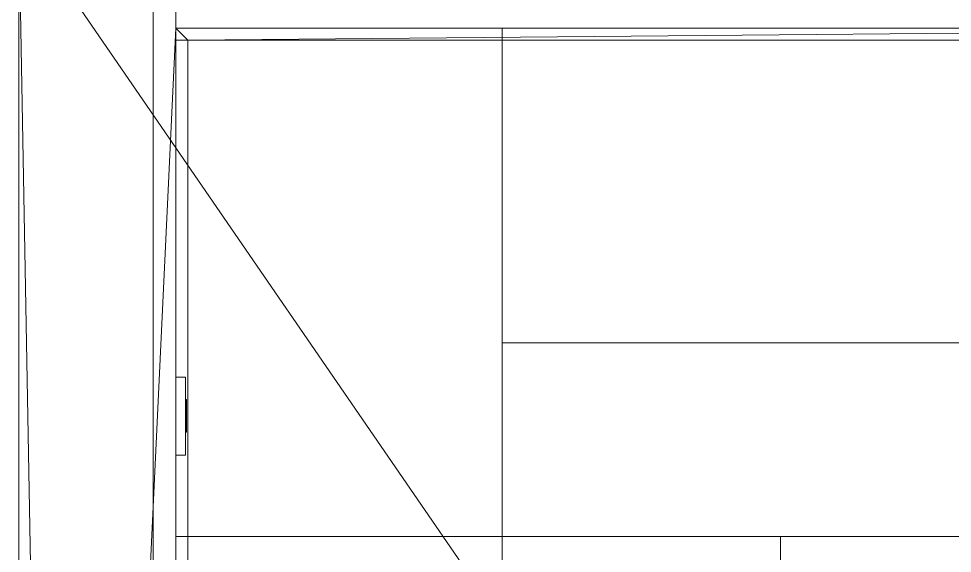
# Model space of a CAD drawing. Header units: inches. Extents: x -97 to 314, y -593 to 0.
# Drawn here: x -96 to -57.39, y -109.2 to -87.11 of the extents above; entities that cross this region are included whole.
import ezdxf

# ---------------------------------------------------------------- set-up
doc = ezdxf.new("R2010")
doc.units = ezdxf.units.IN
doc.header["$MEASUREMENT"] = 0
for name, color, linetype, lineweight in [('A-FLOR', 192, 'Continuous', 13), ('A-ROOF', 132, 'Continuous', 13), ('A-WALL', 113, 'Continuous', 13), ('E-ELEC-FIXT', 91, 'Continuous', 9), ('Q-CASE', 31, 'Continuous', 9), ('Q-SPCQ', 91, 'Continuous', 9)]:
    doc.layers.add(name, color=color, linetype=linetype, lineweight=lineweight)

# ---------------------------------------------------------------- blocks, each defined once
blk = doc.blocks.new('Roof_5_9_-1 - Roof_5_9_-1-697546-_3D_')
at = {"layer": 'A-ROOF'}
mesh = blk.add_polyface(dxfattribs=at)
corners = [(-90.443, -326.5, 98.898), (-90.443, -83, 98.898), (-96, -83, 98.898), (-96, -326.5, 98.898)]
mesh.append_faces([[corners[k] for k in face] for face in [(0, 1, 2, 3)]])
mesh = blk.add_polyface(dxfattribs=at)
corners = [(-96, -326.5, 98.898), (-96, -83, 98.898), (-96, -83, 93), (-96, -326.5, 93)]
mesh.append_faces([[corners[k] for k in face] for face in [(0, 1, 2, 3)]])
mesh = blk.add_polyface(dxfattribs=at)
corners = [(-96, -326.5, 93), (-96, -83, 93), (-89.5, -83, 93), (-89.5, -326.5, 93)]
mesh.append_faces([[corners[k] for k in face] for face in [(0, 1, 2, 3)]])
mesh = blk.add_polyface(dxfattribs=at)
corners = [(73.517, -326.5, 152.714), (73.517, -83, 152.714), (-90.443, -83, 98.898), (-90.443, -326.5, 98.898)]
mesh.append_faces([[corners[k] for k in face] for face in [(0, 1, 2, 3)]])
mesh = blk.add_polyface(dxfattribs=at)
corners = [(73.5, -326.5, 146.5), (-89.5, -326.5, 93), (-89.5, -83, 93), (0, -83, 122.376), (0, -90.266, 122.376), (1.902, -91.5, 123), (73.5, -91.5, 146.5), (11.972, -84.967, 126.305), (8.941, -83, 125.31), (11.972, -83, 126.305)]
mesh.append_faces([[corners[k] for k in face] for face in [(9, 7, 8)]])
mesh.append_faces([[corners[k] for k in face] for face in [(1, 5, 0)]], dxfattribs={"vtx0": -1, "vtx1": -1})
mesh.append_faces([[corners[k] for k in face] for face in [(2, 4, 5), (5, 1, 2)]], dxfattribs={"vtx0": -1, "vtx2": -1})
mesh.append_faces([[corners[k] for k in face] for face in [(6, 0, 5)]], dxfattribs={"vtx1": -1})
mesh.append_faces([[corners[k] for k in face] for face in [(2, 3, 4)]], dxfattribs={"vtx2": -1})
blk = doc.blocks.new('Specialty Equipment 3 - Specialty Equipment 3-745436-_3D_')
at = {"layer": 'Q-SPCQ'}
mesh = blk.add_polyface(dxfattribs=at)
corners = [(-89.5, -108.5, 36), (-89.5, -108.5), (-89.5, -140.5), (-89.5, -140.5, 36)]
mesh.append_faces([[corners[k] for k in face] for face in [(0, 1, 2, 3)]])
mesh = blk.add_polyface(dxfattribs=at)
corners = [(-64.5, -140.5), (-89.5, -140.5), (-89.5, -108.5), (-64.5, -108.5)]
mesh.append_faces([[corners[k] for k in face] for face in [(0, 1, 2, 3)]])
mesh = blk.add_polyface(dxfattribs=at)
corners = [(-64.5, -108.5), (-89.5, -108.5), (-89.5, -108.5, 36), (-64.5, -108.5, 36)]
mesh.append_faces([[corners[k] for k in face] for face in [(0, 1, 2, 3)]])
mesh = blk.add_polyface(dxfattribs=at)
corners = [(-64.5, -108.5, 36), (-89.5, -108.5, 36), (-89.5, -140.5, 36), (-64.5, -140.5, 36)]
mesh.append_faces([[corners[k] for k in face] for face in [(0, 1, 2, 3)]])
mesh = blk.add_polyface(dxfattribs=at)
corners = [(-64.5, -140.5), (-64.5, -108.5), (-64.5, -108.5, 36), (-64.5, -140.5, 36)]
mesh.append_faces([[corners[k] for k in face] for face in [(0, 1, 2, 3)]])
mesh = blk.add_polyface(dxfattribs=at)
corners = [(-64.5, -140.5, 36), (-89.5, -140.5, 36), (-89.5, -140.5), (-64.5, -140.5)]
mesh.append_faces([[corners[k] for k in face] for face in [(0, 1, 2, 3)]])
blk = doc.blocks.new('Casework 3 - Casework 3-745459-_3D_')
at = {"layer": 'Q-CASE'}
blk.add_line((-44, -108.5, 28), (-64.5, -108.5, 28), dxfattribs=at)
mesh = blk.add_polyface(dxfattribs=at)
corners = [(-34, -87.5, 36), (-89.5, -87.5, 36), (-89.5, -108.5, 36), (-34, -108.5, 36)]
mesh.append_faces([[corners[k] for k in face] for face in [(0, 1, 2, 3)]])
mesh = blk.add_polyface(dxfattribs=at)
corners = [(-89.5, -108.5, 34), (-89.5, -87.5, 34), (-34, -87.5, 34), (-34, -108.5, 34)]
mesh.append_faces([[corners[k] for k in face] for face in [(0, 1, 2, 3)]])
mesh = blk.add_polyface(dxfattribs=at)
corners = [(-34, -87.5, 36), (-34, -87.5, 34), (-89.5, -87.5, 34), (-89.5, -87.5, 36)]
mesh.append_faces([[corners[k] for k in face] for face in [(0, 1, 2, 3)]])
mesh = blk.add_polyface(dxfattribs=at)
corners = [(-89.5, -87.5, 36), (-89.5, -87.5, 34), (-89.5, -108.5, 34), (-89.5, -108.5, 36)]
mesh.append_faces([[corners[k] for k in face] for face in [(0, 1, 2, 3)]])
mesh = blk.add_polyface(dxfattribs=at)
corners = [(-34, -108.5, 34), (-34, -87.5, 34), (-89.5, -87.5, 34), (-89.5, -108.5, 34)]
mesh.append_faces([[corners[k] for k in face] for face in [(0, 1, 2, 3)]])
mesh = blk.add_polyface(dxfattribs=at)
corners = [(-89.5, -87.5), (-34, -87.5), (-34, -108.5), (-89.5, -108.5)]
mesh.append_faces([[corners[k] for k in face] for face in [(0, 1, 2, 3)]])
mesh = blk.add_polyface(dxfattribs=at)
corners = [(-34, -87.5, 34), (-34, -87.5), (-89.5, -87.5), (-89.5, -87.5, 34)]
mesh.append_faces([[corners[k] for k in face] for face in [(0, 1, 2, 3)]])
mesh = blk.add_polyface(dxfattribs=at)
corners = [(-89.5, -87.5, 34), (-89.5, -87.5), (-89.5, -108.5), (-89.5, -108.5, 34)]
mesh.append_faces([[corners[k] for k in face] for face in [(0, 1, 2, 3)]])
mesh = blk.add_polyface(dxfattribs=at)
corners = [(-89.5, -108.5, 36), (-89.5, -108.5, 34), (-34, -108.5, 34), (-34, -108.5, 36)]
mesh.append_faces([[corners[k] for k in face] for face in [(0, 1, 2, 3)]])
mesh = blk.add_polyface(dxfattribs=at)
corners = [(-89.5, -108.5, 34), (-89.5, -108.5), (-34, -108.5), (-34, -108.5, 34)]
mesh.append_faces([[corners[k] for k in face] for face in [(0, 1, 2, 3)]])
blk = doc.blocks.new('Casework 4 - Casework 4-745478-_3D_')
at = {"layer": 'Q-CASE'}
mesh = blk.add_polyface(dxfattribs=at)
corners = [(-76, -87.5, 54), (-76, -87.5, 83), (-34, -87.5, 83), (-34, -87.5, 54)]
mesh.append_faces([[corners[k] for k in face] for face in [(0, 1, 2, 3)]])
mesh = blk.add_polyface(dxfattribs=at)
corners = [(-34, -100.5, 83), (-34, -87.5, 83), (-76, -87.5, 83), (-76, -100.5, 83)]
mesh.append_faces([[corners[k] for k in face] for face in [(0, 1, 2, 3)]])
mesh = blk.add_polyface(dxfattribs=at)
corners = [(-76, -100.5, 83), (-76, -87.5, 83), (-76, -87.5, 54), (-76, -100.5, 54)]
mesh.append_faces([[corners[k] for k in face] for face in [(0, 1, 2, 3)]])
mesh = blk.add_polyface(dxfattribs=at)
corners = [(-76, -100.5, 54), (-76, -87.5, 54), (-34, -87.5, 54), (-34, -100.5, 54)]
mesh.append_faces([[corners[k] for k in face] for face in [(0, 1, 2, 3)]])
mesh = blk.add_polyface(dxfattribs=at)
corners = [(-34, -100.5, 83), (-76, -100.5, 83), (-76, -100.5, 54), (-34, -100.5, 54)]
mesh.append_faces([[corners[k] for k in face] for face in [(0, 1, 2, 3)]])
blk = doc.blocks.new('Casework 5 - Casework 5-745492-_3D_')
at = {"layer": 'Q-CASE'}
mesh = blk.add_polyface(dxfattribs=at)
corners = [(-89.5, -112.5, 54), (-89.5, -112.5, 83), (-89.5, -87.5, 83), (-89.5, -87.5, 54)]
mesh.append_faces([[corners[k] for k in face] for face in [(0, 1, 2, 3)]])
mesh = blk.add_polyface(dxfattribs=at)
corners = [(-76, -87.5, 54), (-89.5, -87.5, 54), (-89.5, -87.5, 83), (-76, -87.5, 83)]
mesh.append_faces([[corners[k] for k in face] for face in [(0, 1, 2, 3)]])
mesh = blk.add_polyface(dxfattribs=at)
corners = [(-76, -87.5, 83), (-89.5, -87.5, 83), (-89.5, -112.5, 83), (-76, -112.5, 83)]
mesh.append_faces([[corners[k] for k in face] for face in [(0, 1, 2, 3)]])
mesh = blk.add_polyface(dxfattribs=at)
corners = [(-76, -112.5, 54), (-89.5, -112.5, 54), (-89.5, -87.5, 54), (-76, -87.5, 54)]
mesh.append_faces([[corners[k] for k in face] for face in [(0, 1, 2, 3)]])
mesh = blk.add_polyface(dxfattribs=at)
corners = [(-76, -87.5, 83), (-76, -112.5, 83), (-76, -112.5, 54), (-76, -87.5, 54)]
mesh.append_faces([[corners[k] for k in face] for face in [(0, 1, 2, 3)]])
mesh = blk.add_polyface(dxfattribs=at)
corners = [(-76, -112.5, 83), (-89.5, -112.5, 83), (-89.5, -112.5, 54), (-76, -112.5, 54)]
mesh.append_faces([[corners[k] for k in face] for face in [(0, 1, 2, 3)]])
blk = doc.blocks.new('Switch 4 - Switch 4-645439-_3D_')
at = {"layer": 'E-ELEC-FIXT'}
mesh = blk.add_polyface(dxfattribs=at)
corners = [(-1.612, 0.394, 4.893), (1.612, 0.394, 4.893), (1.612, 0.394), (-1.612, 0.394)]
mesh.append_faces([[corners[k] for k in face] for face in [(0, 1, 2, 3)]])
mesh = blk.add_polyface(dxfattribs=at)
corners = [(1.612, 0.394), (1.612, 0), (-1.612, 0), (-1.612, 0.394)]
mesh.append_faces([[corners[k] for k in face] for face in [(0, 1, 2, 3)]])
mesh = blk.add_polyface(dxfattribs=at)
corners = [(-1.612, 0.394, 4.893), (-1.612, 0, 4.893), (1.612, 0, 4.893), (1.612, 0.394, 4.893)]
mesh.append_faces([[corners[k] for k in face] for face in [(0, 1, 2, 3)]])
mesh = blk.add_polyface(dxfattribs=at)
corners = [(-1.612, 0.394), (-1.612, 0), (-1.612, 0, 4.893), (-1.612, 0.394, 4.893)]
mesh.append_faces([[corners[k] for k in face] for face in [(0, 1, 2, 3)]])
mesh = blk.add_polyface(dxfattribs=at)
corners = [(0.358, 0.444, 2.841), (-0.384, 0.444, 2.841), (-0.509, 0.444, 2.948), (-0.604, 0.444, 3.083), (-0.663, 0.444, 3.237), (-0.683, 0.444, 3.4), (-0.663, 0.444, 3.563), (-0.604, 0.444, 3.717), (-0.509, 0.444, 3.851), (-0.384, 0.444, 3.959), (0.358, 0.444, 3.959), (0.482, 0.444, 3.851), (0.577, 0.444, 3.717), (0.636, 0.444, 3.563), (0.656, 0.444, 3.4), (0.636, 0.444, 3.237), (0.577, 0.444, 3.083), (0.482, 0.444, 2.948), (-0.183, 0.444, 3.735), (-0.328, 0.444, 3.735), (-0.328, 0.444, 3.317), (-0.183, 0.444, 3.317), (0.17, 0.444, 3.7), (0.17, 0.444, 3.346), (0.32, 0.444, 3.346), (0.32, 0.444, 3.7), (0.131, 0.444, 2.904), (0.131, 0.444, 3.04), (0.126, 0.444, 3.076), (0.112, 0.444, 3.11), (0.09, 0.444, 3.139), (0.06, 0.444, 3.162), (0.026, 0.444, 3.176), (-0.01, 0.444, 3.181), (-0.046, 0.444, 3.176), (-0.08, 0.444, 3.162), (-0.11, 0.444, 3.139), (-0.132, 0.444, 3.11), (-0.146, 0.444, 3.076), (-0.151, 0.444, 3.04), (-0.151, 0.444, 2.904), (0.356, 0.444, 1.346), (-0.383, 0.444, 1.346), (-0.507, 0.444, 1.453), (-0.601, 0.444, 1.587), (-0.66, 0.444, 1.74), (-0.68, 0.444, 1.903), (-0.66, 0.444, 2.065), (-0.601, 0.444, 2.218), (-0.507, 0.444, 2.352), (-0.383, 0.444, 2.459), (0.356, 0.444, 2.459), (0.48, 0.444, 2.352), (0.574, 0.444, 2.218), (0.633, 0.444, 2.065), (0.653, 0.444, 1.903), (0.633, 0.444, 1.74), (0.574, 0.444, 1.587), (0.48, 0.444, 1.453), (-0.183, 0.444, 2.199), (-0.326, 0.444, 2.199), (-0.326, 0.444, 1.846), (-0.183, 0.444, 1.846), (0.169, 0.444, 2.202), (0.169, 0.444, 1.849), (0.319, 0.444, 1.849), (0.319, 0.444, 2.202), (0.13, 0.444, 1.409), (0.13, 0.444, 1.544), (0.125, 0.444, 1.581), (0.111, 0.444, 1.614), (0.089, 0.444, 1.643), (0.06, 0.444, 1.666), (0.026, 0.444, 1.68), (-0.01, 0.444, 1.684), (-0.046, 0.444, 1.68), (-0.08, 0.444, 1.666), (-0.109, 0.444, 1.643), (-0.131, 0.444, 1.614), (-0.146, 0.444, 1.581), (-0.15, 0.444, 1.544), (-0.15, 0.444, 1.409)]
mesh.append_faces([[corners[k] for k in face] for face in [(28, 17, 27), (25, 13, 24), (5, 20, 4), (69, 58, 68), (66, 54, 65), (46, 61, 45)]], dxfattribs={"vtx0": -1, "vtx1": -1})
mesh.append_faces([[corners[k] for k in face] for face in [(10, 22, 18, 9), (51, 63, 59, 50)]], dxfattribs={"vtx0": -1, "vtx1": -1, "vtx2": -1})
mesh.append_faces([[corners[k] for k in face] for face in [(0, 26, 27, 17), (23, 30, 31), (24, 28, 29), (23, 31, 32), (24, 15, 16), (23, 32, 33), (21, 35, 36), (21, 34, 35), (21, 36, 37, 20), (2, 38, 39), (6, 19, 20, 5), (9, 18, 19, 8), (41, 67, 68, 58), (64, 71, 72), (65, 69, 70), (64, 72, 73), (65, 56, 57), (59, 63, 64, 62), (64, 73, 74), (62, 76, 77), (62, 75, 76), (62, 77, 78, 61), (43, 79, 80), (50, 59, 60, 49), (47, 60, 61, 46)]], dxfattribs={"vtx0": -1, "vtx2": -1})
mesh.append_faces([[corners[k] for k in face] for face in [(24, 16, 17, 28), (20, 37, 38, 2), (65, 57, 58, 69), (61, 78, 79, 43)]], dxfattribs={"vtx0": -1, "vtx2": -1, "vtx3": -1})
mesh.append_faces([[corners[k] for k in face] for face in [(24, 13, 14, 15), (25, 11, 12, 13), (20, 2, 3, 4), (19, 6, 7, 8), (65, 54, 55, 56), (61, 43, 44, 45), (60, 47, 48, 49)]], dxfattribs={"vtx0": -1, "vtx3": -1})
mesh.append_faces([[corners[k] for k in face] for face in [(53, 54, 66, 52)]], dxfattribs={"vtx1": -1, "vtx2": -1})
mesh.append_faces([[corners[k] for k in face] for face in [(33, 34, 21, 23), (74, 75, 62, 64)]], dxfattribs={"vtx1": -1, "vtx2": -1, "vtx3": -1})
mesh.append_faces([[corners[k] for k in face] for face in [(40, 26, 0, 1), (29, 30, 23, 24), (25, 22, 10, 11), (22, 23, 21, 18), (39, 40, 1, 2), (81, 67, 41, 42), (70, 71, 64, 65), (66, 63, 51, 52), (80, 81, 42, 43)]], dxfattribs={"vtx1": -1, "vtx3": -1})
mesh = blk.add_polyface(dxfattribs=at)
corners = [(-0.384, 0.444, 3.959), (-0.509, 0.444, 3.851), (-0.604, 0.444, 3.717), (-0.663, 0.444, 3.563), (-0.683, 0.444, 3.4), (-0.663, 0.444, 3.237), (-0.604, 0.444, 3.083), (-0.509, 0.444, 2.948), (-0.384, 0.444, 2.841), (-0.384, 0.394, 2.841), (-0.509, 0.394, 2.948), (-0.604, 0.394, 3.083), (-0.663, 0.394, 3.237), (-0.683, 0.394, 3.4), (-0.663, 0.394, 3.563), (-0.604, 0.394, 3.717), (-0.509, 0.394, 3.851), (-0.384, 0.394, 3.959)]
mesh.append_faces([[corners[k] for k in face] for face in [(9, 10, 7, 8), (0, 1, 16, 17)]], dxfattribs={"vtx1": -1})
mesh.append_faces([[corners[k] for k in face] for face in [(10, 11, 6, 7), (11, 12, 5, 6), (4, 5, 12, 13), (13, 14, 3, 4), (14, 15, 2, 3), (15, 16, 1, 2)]], dxfattribs={"vtx1": -1, "vtx3": -1})
mesh = blk.add_polyface(dxfattribs=at)
corners = [(0.358, 0.394, 2.841), (0.482, 0.394, 2.948), (0.577, 0.394, 3.083), (0.636, 0.394, 3.237), (0.656, 0.394, 3.4), (0.636, 0.394, 3.563), (0.577, 0.394, 3.717), (0.482, 0.394, 3.851), (0.358, 0.394, 3.959), (-0.384, 0.394, 3.959), (-0.509, 0.394, 3.851), (-0.604, 0.394, 3.717), (-0.663, 0.394, 3.563), (-0.683, 0.394, 3.4), (-0.663, 0.394, 3.237), (-0.604, 0.394, 3.083), (-0.509, 0.394, 2.948), (-0.384, 0.394, 2.841), (-0.183, 0.394, 3.735), (-0.183, 0.394, 3.317), (-0.328, 0.394, 3.317), (-0.328, 0.394, 3.735), (0.17, 0.394, 3.7), (0.32, 0.394, 3.7), (0.32, 0.394, 3.346), (0.17, 0.394, 3.346), (0.131, 0.394, 2.904), (-0.151, 0.394, 2.904), (-0.151, 0.394, 3.04), (-0.146, 0.394, 3.076), (-0.132, 0.394, 3.11), (-0.11, 0.394, 3.139), (-0.08, 0.394, 3.162), (-0.046, 0.394, 3.176), (-0.01, 0.394, 3.181), (0.026, 0.394, 3.176), (0.06, 0.394, 3.162), (0.09, 0.394, 3.139), (0.112, 0.394, 3.11), (0.126, 0.394, 3.076), (0.131, 0.394, 3.04), (0.356, 0.394, 1.346), (0.48, 0.394, 1.453), (0.574, 0.394, 1.587), (0.633, 0.394, 1.74), (0.653, 0.394, 1.903), (0.633, 0.394, 2.065), (0.574, 0.394, 2.218), (0.48, 0.394, 2.352), (0.356, 0.394, 2.459), (-0.383, 0.394, 2.459), (-0.507, 0.394, 2.352), (-0.601, 0.394, 2.218), (-0.66, 0.394, 2.065), (-0.68, 0.394, 1.903), (-0.66, 0.394, 1.74), (-0.601, 0.394, 1.587), (-0.507, 0.394, 1.453), (-0.383, 0.394, 1.346), (-0.183, 0.394, 2.199), (-0.183, 0.394, 1.846), (-0.326, 0.394, 1.846), (-0.326, 0.394, 2.199), (0.169, 0.394, 2.202), (0.319, 0.394, 2.202), (0.319, 0.394, 1.849), (0.169, 0.394, 1.849), (0.13, 0.394, 1.409), (-0.15, 0.394, 1.409), (-0.15, 0.394, 1.544), (-0.146, 0.394, 1.581), (-0.131, 0.394, 1.614), (-0.109, 0.394, 1.643), (-0.08, 0.394, 1.666), (-0.046, 0.394, 1.68), (-0.01, 0.394, 1.684), (0.026, 0.394, 1.68), (0.06, 0.394, 1.666), (0.089, 0.394, 1.643), (0.111, 0.394, 1.614), (0.125, 0.394, 1.581), (0.13, 0.394, 1.544)]
mesh.append_faces([[corners[k] for k in face] for face in [(29, 16, 28), (21, 12, 20), (4, 24, 3), (70, 57, 69), (62, 53, 61), (45, 65, 44)]], dxfattribs={"vtx0": -1, "vtx1": -1})
mesh.append_faces([[corners[k] for k in face] for face in [(17, 27, 28, 16), (27, 17, 0, 26), (19, 31, 32), (20, 29, 30), (19, 32, 33), (20, 14, 15), (22, 18, 19, 25), (19, 33, 34), (25, 36, 37), (25, 35, 36), (25, 37, 38, 24), (1, 39, 40), (5, 23, 24, 4), (8, 22, 23, 7), (58, 68, 69, 57), (68, 58, 41, 67), (60, 72, 73), (61, 70, 71), (60, 73, 74), (61, 55, 56), (60, 74, 75), (66, 77, 78), (66, 76, 77), (66, 78, 79, 65), (42, 80, 81), (49, 63, 64, 48), (46, 64, 65, 45)]], dxfattribs={"vtx0": -1, "vtx2": -1})
mesh.append_faces([[corners[k] for k in face] for face in [(20, 15, 16, 29), (24, 38, 39, 1), (61, 56, 57, 70), (65, 79, 80, 42)]], dxfattribs={"vtx0": -1, "vtx2": -1, "vtx3": -1})
mesh.append_faces([[corners[k] for k in face] for face in [(20, 12, 13, 14), (21, 10, 11, 12), (24, 1, 2, 3), (23, 5, 6, 7), (61, 53, 54, 55), (65, 42, 43, 44), (64, 46, 47, 48)]], dxfattribs={"vtx0": -1, "vtx3": -1})
mesh.append_faces([[corners[k] for k in face] for face in [(52, 53, 62, 51)]], dxfattribs={"vtx1": -1, "vtx2": -1})
mesh.append_faces([[corners[k] for k in face] for face in [(8, 9, 18, 22), (34, 35, 25, 19), (49, 50, 59, 63), (75, 76, 66, 60)]], dxfattribs={"vtx1": -1, "vtx2": -1, "vtx3": -1})
mesh.append_faces([[corners[k] for k in face] for face in [(30, 31, 19, 20), (21, 18, 9, 10), (40, 26, 0, 1), (71, 72, 60, 61), (62, 59, 50, 51), (59, 60, 66, 63), (81, 67, 41, 42)]], dxfattribs={"vtx1": -1, "vtx3": -1})
mesh = blk.add_polyface(dxfattribs=at)
corners = [(-0.383, 0.444, 2.459), (-0.507, 0.444, 2.352), (-0.601, 0.444, 2.218), (-0.66, 0.444, 2.065), (-0.68, 0.444, 1.903), (-0.66, 0.444, 1.74), (-0.601, 0.444, 1.587), (-0.507, 0.444, 1.453), (-0.383, 0.444, 1.346), (-0.383, 0.394, 1.346), (-0.507, 0.394, 1.453), (-0.601, 0.394, 1.587), (-0.66, 0.394, 1.74), (-0.68, 0.394, 1.903), (-0.66, 0.394, 2.065), (-0.601, 0.394, 2.218), (-0.507, 0.394, 2.352), (-0.383, 0.394, 2.459)]
mesh.append_faces([[corners[k] for k in face] for face in [(9, 10, 7, 8), (0, 1, 16, 17)]], dxfattribs={"vtx1": -1})
mesh.append_faces([[corners[k] for k in face] for face in [(10, 11, 6, 7), (11, 12, 5, 6), (4, 5, 12, 13), (13, 14, 3, 4), (14, 15, 2, 3), (15, 16, 1, 2)]], dxfattribs={"vtx1": -1, "vtx3": -1})
mesh = blk.add_polyface(dxfattribs=at)
corners = [(-0.384, 0.444, 3.959), (-0.384, 0.394, 3.959), (0.358, 0.394, 3.959), (0.358, 0.444, 3.959)]
mesh.append_faces([[corners[k] for k in face] for face in [(0, 1, 2, 3)]])
mesh = blk.add_polyface(dxfattribs=at)
corners = [(0.358, 0.444, 2.841), (0.358, 0.394, 2.841), (-0.384, 0.394, 2.841), (-0.384, 0.444, 2.841)]
mesh.append_faces([[corners[k] for k in face] for face in [(0, 1, 2, 3)]])
mesh = blk.add_polyface(dxfattribs=at)
corners = [(-0.383, 0.444, 2.459), (-0.383, 0.394, 2.459), (0.356, 0.394, 2.459), (0.356, 0.444, 2.459)]
mesh.append_faces([[corners[k] for k in face] for face in [(0, 1, 2, 3)]])
mesh = blk.add_polyface(dxfattribs=at)
corners = [(0.356, 0.444, 1.346), (0.356, 0.394, 1.346), (-0.383, 0.394, 1.346), (-0.383, 0.444, 1.346)]
mesh.append_faces([[corners[k] for k in face] for face in [(0, 1, 2, 3)]])
mesh = blk.add_polyface(dxfattribs=at)
corners = [(-0.328, 0.444, 3.317), (-0.328, 0.394, 3.317), (-0.183, 0.394, 3.317), (-0.183, 0.444, 3.317)]
mesh.append_faces([[corners[k] for k in face] for face in [(0, 1, 2, 3)]])
mesh = blk.add_polyface(dxfattribs=at)
corners = [(-0.328, 0.444, 3.735), (-0.328, 0.394, 3.735), (-0.328, 0.394, 3.317), (-0.328, 0.444, 3.317)]
mesh.append_faces([[corners[k] for k in face] for face in [(0, 1, 2, 3)]])
mesh = blk.add_polyface(dxfattribs=at)
corners = [(-0.183, 0.444, 3.735), (-0.183, 0.394, 3.735), (-0.328, 0.394, 3.735), (-0.328, 0.444, 3.735)]
mesh.append_faces([[corners[k] for k in face] for face in [(0, 1, 2, 3)]])
mesh = blk.add_polyface(dxfattribs=at)
corners = [(-0.326, 0.444, 1.846), (-0.326, 0.394, 1.846), (-0.183, 0.394, 1.846), (-0.183, 0.444, 1.846)]
mesh.append_faces([[corners[k] for k in face] for face in [(0, 1, 2, 3)]])
mesh = blk.add_polyface(dxfattribs=at)
corners = [(-0.326, 0.444, 2.199), (-0.326, 0.394, 2.199), (-0.326, 0.394, 1.846), (-0.326, 0.444, 1.846)]
mesh.append_faces([[corners[k] for k in face] for face in [(0, 1, 2, 3)]])
mesh = blk.add_polyface(dxfattribs=at)
corners = [(-0.183, 0.444, 2.199), (-0.183, 0.394, 2.199), (-0.326, 0.394, 2.199), (-0.326, 0.444, 2.199)]
mesh.append_faces([[corners[k] for k in face] for face in [(0, 1, 2, 3)]])
mesh = blk.add_polyface(dxfattribs=at)
corners = [(-0.183, 0.444, 3.317), (-0.183, 0.394, 3.317), (-0.183, 0.394, 3.735), (-0.183, 0.444, 3.735)]
mesh.append_faces([[corners[k] for k in face] for face in [(0, 1, 2, 3)]])
mesh = blk.add_polyface(dxfattribs=at)
corners = [(-0.183, 0.444, 1.846), (-0.183, 0.394, 1.846), (-0.183, 0.394, 2.199), (-0.183, 0.444, 2.199)]
mesh.append_faces([[corners[k] for k in face] for face in [(0, 1, 2, 3)]])
mesh = blk.add_polyface(dxfattribs=at)
corners = [(-0.151, 0.444, 2.904), (-0.151, 0.394, 2.904), (0.131, 0.394, 2.904), (0.131, 0.444, 2.904)]
mesh.append_faces([[corners[k] for k in face] for face in [(0, 1, 2, 3)]])
mesh = blk.add_polyface(dxfattribs=at)
corners = [(-0.151, 0.444, 3.04), (-0.151, 0.394, 3.04), (-0.151, 0.394, 2.904), (-0.151, 0.444, 2.904)]
mesh.append_faces([[corners[k] for k in face] for face in [(0, 1, 2, 3)]])
mesh = blk.add_polyface(dxfattribs=at)
corners = [(-0.151, 0.444, 3.04), (-0.146, 0.444, 3.076), (-0.132, 0.444, 3.11), (-0.11, 0.444, 3.139), (-0.08, 0.444, 3.162), (-0.046, 0.444, 3.176), (-0.01, 0.444, 3.181), (0.026, 0.444, 3.176), (0.06, 0.444, 3.162), (0.09, 0.444, 3.139), (0.112, 0.444, 3.11), (0.126, 0.444, 3.076), (0.131, 0.444, 3.04), (0.131, 0.394, 3.04), (0.126, 0.394, 3.076), (0.112, 0.394, 3.11), (0.09, 0.394, 3.139), (0.06, 0.394, 3.162), (0.026, 0.394, 3.176), (-0.01, 0.394, 3.181), (-0.046, 0.394, 3.176), (-0.08, 0.394, 3.162), (-0.11, 0.394, 3.139), (-0.132, 0.394, 3.11), (-0.146, 0.394, 3.076), (-0.151, 0.394, 3.04)]
mesh.append_faces([[corners[k] for k in face] for face in [(0, 1, 24, 25)]], dxfattribs={"vtx1": -1})
mesh.append_faces([[corners[k] for k in face] for face in [(10, 11, 14, 15), (8, 9, 16, 17), (9, 10, 15, 16), (7, 8, 17, 18), (18, 19, 6, 7), (4, 5, 20, 21), (3, 4, 21, 22), (1, 2, 23, 24), (2, 3, 22, 23), (19, 20, 5, 6)]], dxfattribs={"vtx1": -1, "vtx3": -1})
mesh.append_faces([[corners[k] for k in face] for face in [(11, 12, 13, 14)]], dxfattribs={"vtx3": -1})
mesh = blk.add_polyface(dxfattribs=at)
corners = [(-0.15, 0.444, 1.409), (-0.15, 0.394, 1.409), (0.13, 0.394, 1.409), (0.13, 0.444, 1.409)]
mesh.append_faces([[corners[k] for k in face] for face in [(0, 1, 2, 3)]])
mesh = blk.add_polyface(dxfattribs=at)
corners = [(-0.15, 0.444, 1.544), (-0.15, 0.394, 1.544), (-0.15, 0.394, 1.409), (-0.15, 0.444, 1.409)]
mesh.append_faces([[corners[k] for k in face] for face in [(0, 1, 2, 3)]])
mesh = blk.add_polyface(dxfattribs=at)
corners = [(-0.15, 0.444, 1.544), (-0.146, 0.444, 1.581), (-0.131, 0.444, 1.614), (-0.109, 0.444, 1.643), (-0.08, 0.444, 1.666), (-0.046, 0.444, 1.68), (-0.01, 0.444, 1.684), (0.026, 0.444, 1.68), (0.06, 0.444, 1.666), (0.089, 0.444, 1.643), (0.111, 0.444, 1.614), (0.125, 0.444, 1.581), (0.13, 0.444, 1.544), (0.13, 0.394, 1.544), (0.125, 0.394, 1.581), (0.111, 0.394, 1.614), (0.089, 0.394, 1.643), (0.06, 0.394, 1.666), (0.026, 0.394, 1.68), (-0.01, 0.394, 1.684), (-0.046, 0.394, 1.68), (-0.08, 0.394, 1.666), (-0.109, 0.394, 1.643), (-0.131, 0.394, 1.614), (-0.146, 0.394, 1.581), (-0.15, 0.394, 1.544)]
mesh.append_faces([[corners[k] for k in face] for face in [(0, 1, 24, 25)]], dxfattribs={"vtx1": -1})
mesh.append_faces([[corners[k] for k in face] for face in [(10, 11, 14, 15), (8, 9, 16, 17), (9, 10, 15, 16), (7, 8, 17, 18), (18, 19, 6, 7), (4, 5, 20, 21), (3, 4, 21, 22), (1, 2, 23, 24), (2, 3, 22, 23), (19, 20, 5, 6)]], dxfattribs={"vtx1": -1, "vtx3": -1})
mesh.append_faces([[corners[k] for k in face] for face in [(11, 12, 13, 14)]], dxfattribs={"vtx3": -1})
mesh = blk.add_polyface(dxfattribs=at)
corners = [(0.13, 0.444, 1.409), (0.13, 0.394, 1.409), (0.13, 0.394, 1.544), (0.13, 0.444, 1.544)]
mesh.append_faces([[corners[k] for k in face] for face in [(0, 1, 2, 3)]])
mesh = blk.add_polyface(dxfattribs=at)
corners = [(0.131, 0.444, 2.904), (0.131, 0.394, 2.904), (0.131, 0.394, 3.04), (0.131, 0.444, 3.04)]
mesh.append_faces([[corners[k] for k in face] for face in [(0, 1, 2, 3)]])
mesh = blk.add_polyface(dxfattribs=at)
corners = [(0.319, 0.444, 2.202), (0.319, 0.394, 2.202), (0.169, 0.394, 2.202), (0.169, 0.444, 2.202)]
mesh.append_faces([[corners[k] for k in face] for face in [(0, 1, 2, 3)]])
mesh = blk.add_polyface(dxfattribs=at)
corners = [(0.169, 0.444, 1.849), (0.169, 0.394, 1.849), (0.319, 0.394, 1.849), (0.319, 0.444, 1.849)]
mesh.append_faces([[corners[k] for k in face] for face in [(0, 1, 2, 3)]])
mesh = blk.add_polyface(dxfattribs=at)
corners = [(0.169, 0.444, 2.202), (0.169, 0.394, 2.202), (0.169, 0.394, 1.849), (0.169, 0.444, 1.849)]
mesh.append_faces([[corners[k] for k in face] for face in [(0, 1, 2, 3)]])
mesh = blk.add_polyface(dxfattribs=at)
corners = [(0.32, 0.444, 3.7), (0.32, 0.394, 3.7), (0.17, 0.394, 3.7), (0.17, 0.444, 3.7)]
mesh.append_faces([[corners[k] for k in face] for face in [(0, 1, 2, 3)]])
mesh = blk.add_polyface(dxfattribs=at)
corners = [(0.17, 0.444, 3.346), (0.17, 0.394, 3.346), (0.32, 0.394, 3.346), (0.32, 0.444, 3.346)]
mesh.append_faces([[corners[k] for k in face] for face in [(0, 1, 2, 3)]])
mesh = blk.add_polyface(dxfattribs=at)
corners = [(0.17, 0.444, 3.7), (0.17, 0.394, 3.7), (0.17, 0.394, 3.346), (0.17, 0.444, 3.346)]
mesh.append_faces([[corners[k] for k in face] for face in [(0, 1, 2, 3)]])
mesh = blk.add_polyface(dxfattribs=at)
corners = [(0.319, 0.444, 1.849), (0.319, 0.394, 1.849), (0.319, 0.394, 2.202), (0.319, 0.444, 2.202)]
mesh.append_faces([[corners[k] for k in face] for face in [(0, 1, 2, 3)]])
mesh = blk.add_polyface(dxfattribs=at)
corners = [(0.32, 0.444, 3.346), (0.32, 0.394, 3.346), (0.32, 0.394, 3.7), (0.32, 0.444, 3.7)]
mesh.append_faces([[corners[k] for k in face] for face in [(0, 1, 2, 3)]])
mesh = blk.add_polyface(dxfattribs=at)
corners = [(0.356, 0.444, 1.346), (0.48, 0.444, 1.453), (0.574, 0.444, 1.587), (0.633, 0.444, 1.74), (0.653, 0.444, 1.903), (0.633, 0.444, 2.065), (0.574, 0.444, 2.218), (0.48, 0.444, 2.352), (0.356, 0.444, 2.459), (0.356, 0.394, 2.459), (0.48, 0.394, 2.352), (0.574, 0.394, 2.218), (0.633, 0.394, 2.065), (0.653, 0.394, 1.903), (0.633, 0.394, 1.74), (0.574, 0.394, 1.587), (0.48, 0.394, 1.453), (0.356, 0.394, 1.346)]
mesh.append_faces([[corners[k] for k in face] for face in [(9, 10, 7, 8), (0, 1, 16, 17)]], dxfattribs={"vtx1": -1})
mesh.append_faces([[corners[k] for k in face] for face in [(10, 11, 6, 7), (11, 12, 5, 6), (4, 5, 12, 13), (13, 14, 3, 4), (14, 15, 2, 3), (15, 16, 1, 2)]], dxfattribs={"vtx1": -1, "vtx3": -1})
mesh = blk.add_polyface(dxfattribs=at)
corners = [(0.358, 0.444, 2.841), (0.482, 0.444, 2.948), (0.577, 0.444, 3.083), (0.636, 0.444, 3.237), (0.656, 0.444, 3.4), (0.636, 0.444, 3.563), (0.577, 0.444, 3.717), (0.482, 0.444, 3.851), (0.358, 0.444, 3.959), (0.358, 0.394, 3.959), (0.482, 0.394, 3.851), (0.577, 0.394, 3.717), (0.636, 0.394, 3.563), (0.656, 0.394, 3.4), (0.636, 0.394, 3.237), (0.577, 0.394, 3.083), (0.482, 0.394, 2.948), (0.358, 0.394, 2.841)]
mesh.append_faces([[corners[k] for k in face] for face in [(9, 10, 7, 8), (0, 1, 16, 17)]], dxfattribs={"vtx1": -1})
mesh.append_faces([[corners[k] for k in face] for face in [(10, 11, 6, 7), (11, 12, 5, 6), (4, 5, 12, 13), (13, 14, 3, 4), (14, 15, 2, 3), (15, 16, 1, 2)]], dxfattribs={"vtx1": -1, "vtx3": -1})
mesh = blk.add_polyface(dxfattribs=at)
corners = [(1.612, 0.394, 4.893), (1.612, 0, 4.893), (1.612, 0), (1.612, 0.394)]
mesh.append_faces([[corners[k] for k in face] for face in [(0, 1, 2, 3)]])
mesh = blk.add_polyface(dxfattribs=at)
corners = [(1.612, 0), (1.612, 0, 4.893), (-1.612, 0, 4.893), (-1.612, 0)]
mesh.append_faces([[corners[k] for k in face] for face in [(0, 1, 2, 3)]])

msp = doc.modelspace()

# ---------------------------------------------------------------- block references
at = {"layer": 'A-ROOF'}
msp.add_blockref('Roof_5_9_-1 - Roof_5_9_-1-697546-_3D_', (0, 0), dxfattribs=at)
at = {"layer": 'E-ELEC-FIXT', "rotation": 269.9999999999997}
msp.add_blockref('Switch 4 - Switch 4-645439-_3D_', (-89.5, -103.531, 46), dxfattribs=at)
at = {"layer": 'Q-CASE'}
for name in ['Casework 3 - Casework 3-745459-_3D_', 'Casework 5 - Casework 5-745492-_3D_', 'Casework 4 - Casework 4-745478-_3D_']:
    msp.add_blockref(name, (0, 0), dxfattribs=at)
at = {"layer": 'Q-SPCQ'}
msp.add_blockref('Specialty Equipment 3 - Specialty Equipment 3-745436-_3D_', (0, 0), dxfattribs=at)

# ---------------------------------------------------------------- meshes
at = {"layer": 'A-FLOR'}
mesh = msp.add_polyface(dxfattribs=at)
corners = [(-96, -332.5, -5.906), (-96, -83, -5.906), (0, -83, -5.906), (0, 0, -5.906), (147, 0, -5.906), (147, -87, -5.906), (240.5, -87, -5.906), (240.5, -331, -5.906), (115.5, -331, -5.906), (115.5, -326.5, -5.906), (109, -326.5, -5.906), (109, -331, -5.906), (71.5, -331, -5.906), (71.5, -275.57, -5.906), (36.5, -275.57, -5.906), (36.5, -331, -5.906), (-91.5, -331, -5.906), (-91.5, -332.5, -5.906)]
mesh.append_faces([[corners[k] for k in face] for face in [(5, 13, 2)]], dxfattribs={"vtx0": -1, "vtx1": -1, "vtx2": -1})
mesh.append_faces([[corners[k] for k in face] for face in [(7, 9, 13, 5)]], dxfattribs={"vtx0": -1, "vtx1": -1, "vtx2": -1, "vtx3": -1})
mesh.append_faces([[corners[k] for k in face] for face in [(2, 13, 14, 1), (13, 9, 10)]], dxfattribs={"vtx0": -1, "vtx2": -1})
mesh.append_faces([[corners[k] for k in face] for face in [(6, 7, 5)]], dxfattribs={"vtx1": -1})
mesh.append_faces([[corners[k] for k in face] for face in [(7, 8, 9)]], dxfattribs={"vtx2": -1})
mesh.append_faces([[corners[k] for k in face] for face in [(14, 15, 16, 1)]], dxfattribs={"vtx2": -1, "vtx3": -1})
mesh.append_faces([[corners[k] for k in face] for face in [(16, 17, 0, 1), (10, 11, 12, 13), (2, 3, 4, 5)]], dxfattribs={"vtx3": -1})
mesh = msp.add_polyface(dxfattribs=at)
corners = [(-96, -332.5), (-91.5, -332.5), (-91.5, -331), (36.5, -331), (36.5, -275.57), (71.5, -275.57), (71.5, -331), (109, -331), (109, -326.5), (115.5, -326.5), (115.5, -331), (240.5, -331), (240.5, -87), (147, -87), (147, 0), (0, 0), (0, -83), (-96, -83)]
mesh.append_faces([[corners[k] for k in face] for face in [(8, 5, 6, 7)]], dxfattribs={"vtx0": -1})
mesh.append_faces([[corners[k] for k in face] for face in [(13, 5, 11, 12), (9, 5, 8)]], dxfattribs={"vtx0": -1, "vtx1": -1})
mesh.append_faces([[corners[k] for k in face] for face in [(9, 11, 5)]], dxfattribs={"vtx0": -1, "vtx1": -1, "vtx2": -1})
mesh.append_faces([[corners[k] for k in face] for face in [(4, 16, 17, 2), (16, 4, 5, 13)]], dxfattribs={"vtx0": -1, "vtx2": -1, "vtx3": -1})
mesh.append_faces([[corners[k] for k in face] for face in [(10, 11, 9), (3, 4, 2)]], dxfattribs={"vtx1": -1})
mesh.append_faces([[corners[k] for k in face] for face in [(14, 15, 16, 13), (0, 1, 2, 17)]], dxfattribs={"vtx2": -1})
mesh = msp.add_polyface(dxfattribs=at)
corners = [(-96, -332.5, -5.906), (-96, -332.5), (-96, -83), (-96, -83, -5.906)]
mesh.append_faces([[corners[k] for k in face] for face in [(0, 1, 2, 3)]])
at = {"layer": 'A-WALL'}
mesh = msp.add_polyface(dxfattribs=at)
corners = [(-96, -282.5, 73), (-96, -282.5), (-96, -332.5), (-96, -332.5, 54), (-96, -338.5, 54), (-96, -338.5, 64), (-96, -338.5, 94.488), (-96, -326.5, 94.488), (-96, -326.5, 93), (-96, -83, 93), (-96, -83), (-96, -224.5), (-96, -224.5, 73), (-96, -212.859, 75), (-96, -212.859, 40), (-96, -155.859, 40), (-96, -155.859, 75)]
mesh.append_faces([[corners[k] for k in face] for face in [(3, 0, 1, 2)]], dxfattribs={"vtx0": -1})
mesh.append_faces([[corners[k] for k in face] for face in [(0, 3, 8)]], dxfattribs={"vtx0": -1, "vtx1": -1, "vtx2": -1})
mesh.append_faces([[corners[k] for k in face] for face in [(8, 13, 12, 0)]], dxfattribs={"vtx0": -1, "vtx1": -1, "vtx3": -1})
mesh.append_faces([[corners[k] for k in face] for face in [(15, 10, 11, 14), (14, 11, 12, 13), (9, 16, 13, 8)]], dxfattribs={"vtx0": -1, "vtx2": -1})
mesh.append_faces([[corners[k] for k in face] for face in [(9, 10, 15, 16)]], dxfattribs={"vtx1": -1, "vtx3": -1})
mesh.append_faces([[corners[k] for k in face] for face in [(6, 7, 8, 5)]], dxfattribs={"vtx2": -1})
mesh.append_faces([[corners[k] for k in face] for face in [(3, 4, 5, 8)]], dxfattribs={"vtx2": -1, "vtx3": -1})
mesh = msp.add_polyface(dxfattribs=at)
corners = [(-96, -224.5), (-96, -83), (-89.5, -83), (-89.5, -87.5), (-89.5, -224.5), (-96, -332.5), (-96, -282.5), (-89.5, -282.5), (-89.5, -332.5)]
mesh.append_faces([[corners[k] for k in face] for face in [(7, 8, 5, 6)]])
mesh.append_faces([[corners[k] for k in face] for face in [(0, 3, 4)]], dxfattribs={"vtx0": -1})
mesh.append_faces([[corners[k] for k in face] for face in [(1, 2, 3, 0)]], dxfattribs={"vtx2": -1})
mesh = msp.add_polyface(dxfattribs=at)
corners = [(-89.5, -83, 93), (-96, -83, 93), (-96, -326.5, 93), (-89.5, -326.5, 93)]
mesh.append_faces([[corners[k] for k in face] for face in [(0, 1, 2, 3)]])
mesh = msp.add_polyface(dxfattribs=at)
corners = [(-89.5, -332.5), (-89.5, -282.5), (-89.5, -282.5, 73), (-89.5, -224.5, 73), (-89.5, -224.5), (-89.5, -87.5), (-89.5, -83), (-89.5, -83, 93), (-89.5, -326.5, 93), (-89.5, -326.5, 94.488), (-89.5, -338.5, 94.488), (-89.5, -338.5, 64), (-89.5, -338.5, 54), (-89.5, -332.5, 54), (-89.5, -212.859, 75), (-89.5, -155.859, 75), (-89.5, -155.859, 40), (-89.5, -212.859, 40)]
mesh.append_faces([[corners[k] for k in face] for face in [(7, 16, 5, 6)]], dxfattribs={"vtx0": -1, "vtx1": -1})
mesh.append_faces([[corners[k] for k in face] for face in [(13, 2, 8)]], dxfattribs={"vtx0": -1, "vtx1": -1, "vtx2": -1})
mesh.append_faces([[corners[k] for k in face] for face in [(8, 2, 3, 14)]], dxfattribs={"vtx0": -1, "vtx2": -1, "vtx3": -1})
mesh.append_faces([[corners[k] for k in face] for face in [(1, 2, 13, 0), (10, 11, 8, 9)]], dxfattribs={"vtx1": -1})
mesh.append_faces([[corners[k] for k in face] for face in [(15, 16, 7)]], dxfattribs={"vtx1": -1, "vtx2": -1})
mesh.append_faces([[corners[k] for k in face] for face in [(16, 17, 4, 5), (7, 8, 14, 15), (17, 14, 3, 4)]], dxfattribs={"vtx1": -1, "vtx3": -1})
mesh.append_faces([[corners[k] for k in face] for face in [(11, 12, 13, 8)]], dxfattribs={"vtx2": -1, "vtx3": -1})
mesh = msp.add_polyface(dxfattribs=at)
corners = [(-89.5, -87.5), (-89.5, -83), (0, -83), (0, -87.5)]
mesh.append_faces([[corners[k] for k in face] for face in [(0, 1, 2, 3)]])
mesh = msp.add_polyface(dxfattribs=at)
corners = [(-89.5, -87.5, 93), (-89.5, -83, 93), (-89.5, -83), (-89.5, -87.5)]
mesh.append_faces([[corners[k] for k in face] for face in [(0, 1, 2, 3)]])
mesh = msp.add_polyface(dxfattribs=at)
corners = [(0, -87.5, 122.376), (0, -83, 122.376), (-89.5, -83, 93), (-89.5, -87.5, 93)]
mesh.append_faces([[corners[k] for k in face] for face in [(0, 1, 2, 3)]])
mesh = msp.add_polyface(dxfattribs=at)
corners = [(0, -87.5), (0, -87.5, 122.376), (-89.5, -87.5, 93), (-89.5, -87.5)]
mesh.append_faces([[corners[k] for k in face] for face in [(0, 1, 2, 3)]])
mesh = msp.add_polyface(dxfattribs=at)
corners = [(-89.5, -87.5, 36), (-89.5, -87.5, 40), (-34, -87.5, 40), (-34, -87.5, 36)]
mesh.append_faces([[corners[k] for k in face] for face in [(0, 1, 2, 3)]])
mesh = msp.add_polyface(dxfattribs=at)
corners = [(-89.5, -87.5, 36), (-34, -87.5, 36), (-34, -88, 36), (-89, -88, 36), (-89.5, -88, 36)]
mesh.append_faces([[corners[k] for k in face] for face in [(3, 0, 1, 2)]], dxfattribs={"vtx0": -1})
mesh.append_faces([[corners[k] for k in face] for face in [(3, 4, 0)]], dxfattribs={"vtx2": -1})
mesh = msp.add_polyface(dxfattribs=at)
corners = [(-34, -87.5, 40), (-89.5, -87.5, 40), (-89.5, -88, 40), (-89, -88, 40), (-34, -88, 40)]
mesh.append_faces([[corners[k] for k in face] for face in [(3, 0, 1, 2)]], dxfattribs={"vtx0": -1})
mesh.append_faces([[corners[k] for k in face] for face in [(3, 4, 0)]], dxfattribs={"vtx2": -1})
mesh = msp.add_polyface(dxfattribs=at)
corners = [(-89.5, -87.5, 36), (-89.5, -88, 36), (-89.5, -88, 40), (-89.5, -87.5, 40)]
mesh.append_faces([[corners[k] for k in face] for face in [(0, 1, 2, 3)]])
mesh = msp.add_polyface(dxfattribs=at)
corners = [(-34, -88, 36), (-34, -88, 40), (-89, -88, 40), (-89.5, -88, 40), (-89.5, -88, 36), (-89, -88, 36)]
mesh.append_faces([[corners[k] for k in face] for face in [(2, 3, 4, 5), (5, 0, 1, 2)]], dxfattribs={"vtx3": -1})
mesh = msp.add_polyface(dxfattribs=at)
corners = [(-89.5, -222.531, 36), (-89.5, -222.531, 40), (-89.5, -88, 40), (-89.5, -88, 36)]
mesh.append_faces([[corners[k] for k in face] for face in [(0, 1, 2, 3)]])
mesh = msp.add_polyface(dxfattribs=at)
corners = [(-89.5, -88, 36), (-89, -88, 36), (-89, -222.531, 36), (-89.5, -222.531, 36)]
mesh.append_faces([[corners[k] for k in face] for face in [(0, 1, 2, 3)]])
mesh = msp.add_polyface(dxfattribs=at)
corners = [(-89.5, -222.531, 40), (-89, -222.531, 40), (-89, -88, 40), (-89.5, -88, 40)]
mesh.append_faces([[corners[k] for k in face] for face in [(0, 1, 2, 3)]])
mesh = msp.add_polyface(dxfattribs=at)
corners = [(-89.5, -88, 40), (-89, -88, 40), (-89, -88, 36), (-89.5, -88, 36)]
mesh.append_faces([[corners[k] for k in face] for face in [(0, 1, 2, 3)]])
mesh = msp.add_polyface(dxfattribs=at)
corners = [(-89, -88, 40), (-89, -222.531, 40), (-89, -222.531, 36), (-89, -88, 36)]
mesh.append_faces([[corners[k] for k in face] for face in [(0, 1, 2, 3)]])

doc.saveas('drawing.dxf')
